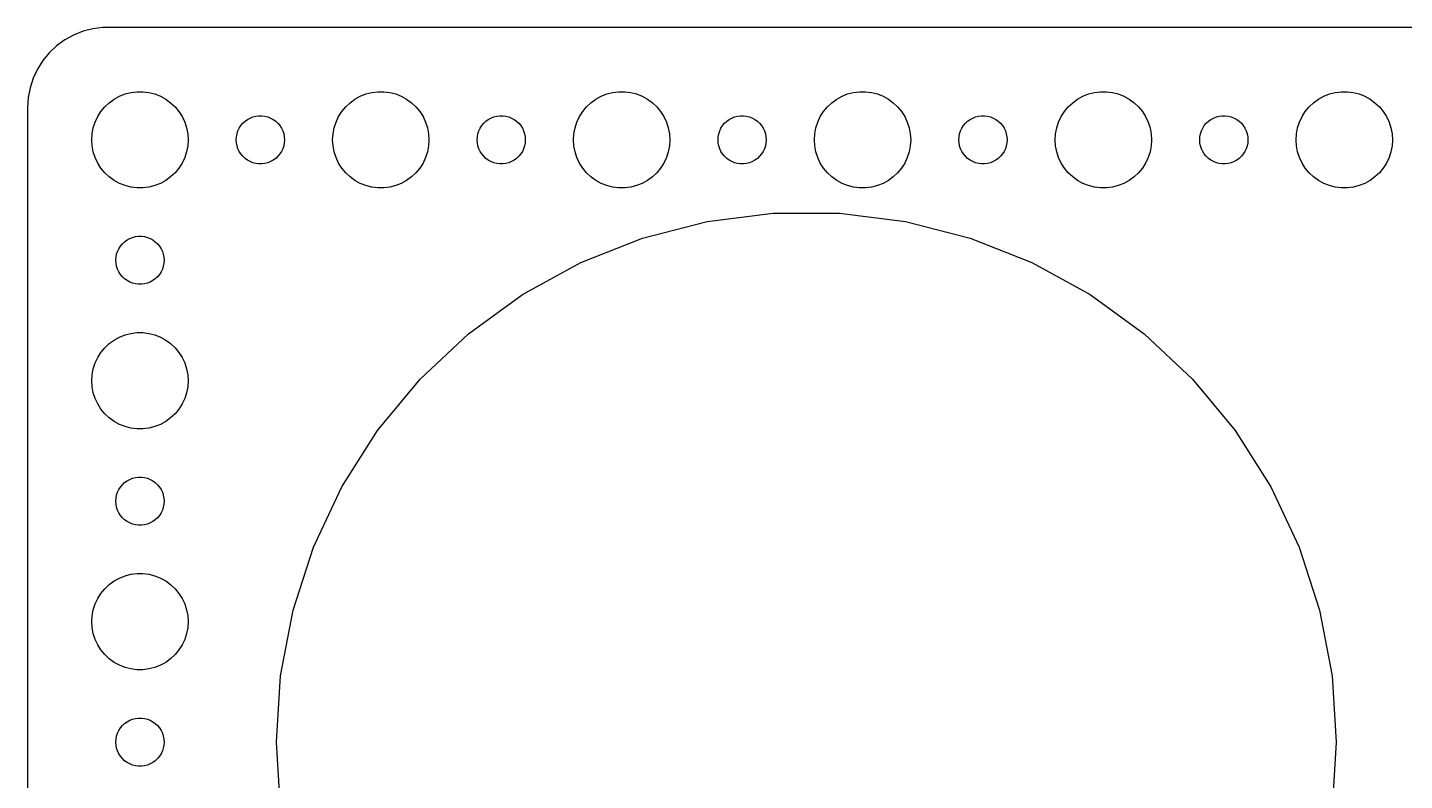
# Model space of a CAD drawing. Header units: metres. Extents: x -120 to 120, y -44 to 44.
# Drawn here: x -119.5 to -33.8, y -2.4 to 44.5 of the extents above; entities that cross this region are included whole.
import ezdxf

# ---------------------------------------------------------------- set-up
doc = ezdxf.new("R2010")
doc.units = ezdxf.units.M

msp = doc.modelspace()

# ---------------------------------------------------------------- linework, layer by layer
for p, q in [((-116.629, 44.0241), (-117.179, 43.7216)), ((-116.045, 44.2553), (-116.629, 44.0241)), ((-115.437, 44.4114), (-116.045, 44.2553)), ((-114.814, 44.4901), (-115.437, 44.4114)), ((114.814, 44.4901), (-114.814, 44.4901)), ((-118.145, 42.9227), (-118.545, 42.4389)), ((-117.687, 43.3526), (-118.145, 42.9227)), ((-117.179, 43.7216), (-117.687, 43.3526)), ((-118.545, 42.4389), (-118.882, 41.9088)), ((-119.149, 41.3406), (-119.343, 40.7434)), ((-118.882, 41.9088), (-119.149, 41.3406)), ((-119.343, 40.7434), (-119.461, 40.1267)), ((-113.777, 40.2145), (-113.427, 40.3532)), ((-113.427, 40.3532), (-113.062, 40.4469)), ((-113.062, 40.4469), (-112.688, 40.4941)), ((-112.688, 40.4941), (-112.312, 40.4941)), ((-112.312, 40.4941), (-111.938, 40.4469)), ((-111.938, 40.4469), (-111.573, 40.3532)), ((-111.573, 40.3532), (-111.223, 40.2145)), ((-98.7773, 40.2145), (-98.427, 40.3532)), ((-98.427, 40.3532), (-98.0621, 40.4469)), ((-98.0621, 40.4469), (-97.6884, 40.4941)), ((-97.6884, 40.4941), (-97.3116, 40.4941)), ((-97.3116, 40.4941), (-96.9379, 40.4469)), ((-96.9379, 40.4469), (-96.573, 40.3532)), ((-96.573, 40.3532), (-96.2227, 40.2145)), ((-83.7773, 40.2145), (-83.427, 40.3532)), ((-83.427, 40.3532), (-83.0621, 40.4469)), ((-83.0621, 40.4469), (-82.6884, 40.4941)), ((-82.6884, 40.4941), (-82.3116, 40.4941)), ((-82.3116, 40.4941), (-81.9379, 40.4469)), ((-81.9379, 40.4469), (-81.573, 40.3532)), ((-81.573, 40.3532), (-81.2227, 40.2145)), ((-68.7773, 40.2145), (-68.427, 40.3532)), ((-68.427, 40.3532), (-68.0621, 40.4469)), ((-68.0621, 40.4469), (-67.6884, 40.4941)), ((-67.6884, 40.4941), (-67.3116, 40.4941)), ((-67.3116, 40.4941), (-66.9379, 40.4469)), ((-66.9379, 40.4469), (-66.573, 40.3532)), ((-66.573, 40.3532), (-66.2227, 40.2145)), ((-53.7773, 40.2145), (-53.427, 40.3532)), ((-53.427, 40.3532), (-53.0621, 40.4469)), ((-53.0621, 40.4469), (-52.6884, 40.4941)), ((-52.6884, 40.4941), (-52.3116, 40.4941)), ((-52.3116, 40.4941), (-51.9379, 40.4469)), ((-51.9379, 40.4469), (-51.5729, 40.3532)), ((-51.5729, 40.3532), (-51.2227, 40.2145)), ((-38.7773, 40.2145), (-38.427, 40.3532)), ((-38.427, 40.3532), (-38.0621, 40.4469)), ((-38.0621, 40.4469), (-37.6884, 40.4941)), ((-37.6884, 40.4941), (-37.3116, 40.4941)), ((-37.3116, 40.4941), (-36.9379, 40.4469)), ((-36.9379, 40.4469), (-36.5729, 40.3532)), ((-36.5729, 40.3532), (-36.2227, 40.2145)), ((-119.461, 40.1267), (-119.5, 39.5)), ((-119.5, 39.5), (-119.5, -39.5)), ((-114.927, 39.2634), (-114.687, 39.5536)), ((-114.687, 39.5536), (-114.412, 39.8115)), ((-114.412, 39.8115), (-114.107, 40.033)), ((-114.107, 40.033), (-113.777, 40.2145)), ((-111.223, 40.2145), (-110.893, 40.033)), ((-110.893, 40.033), (-110.588, 39.8115)), ((-110.588, 39.8115), (-110.313, 39.5536)), ((-110.313, 39.5536), (-110.073, 39.2634)), ((-99.927, 39.2634), (-99.6869, 39.5536)), ((-99.6869, 39.5536), (-99.4123, 39.8115)), ((-99.4123, 39.8115), (-99.1075, 40.033)), ((-99.1075, 40.033), (-98.7773, 40.2145)), ((-96.2227, 40.2145), (-95.8925, 40.033)), ((-95.8925, 40.033), (-95.5877, 39.8115)), ((-95.5877, 39.8115), (-95.3131, 39.5536)), ((-95.3131, 39.5536), (-95.073, 39.2634)), ((-84.927, 39.2634), (-84.6869, 39.5536)), ((-84.6869, 39.5536), (-84.4123, 39.8115)), ((-84.4123, 39.8115), (-84.1075, 40.033)), ((-84.1075, 40.033), (-83.7773, 40.2145)), ((-81.2227, 40.2145), (-80.8925, 40.033)), ((-80.8925, 40.033), (-80.5877, 39.8115)), ((-80.5877, 39.8115), (-80.3131, 39.5536)), ((-80.3131, 39.5536), (-80.073, 39.2634)), ((-69.927, 39.2634), (-69.6869, 39.5536)), ((-69.6869, 39.5536), (-69.4123, 39.8115)), ((-69.4123, 39.8115), (-69.1075, 40.033)), ((-69.1075, 40.033), (-68.7773, 40.2145)), ((-66.2227, 40.2145), (-65.8925, 40.033)), ((-65.8925, 40.033), (-65.5877, 39.8115)), ((-65.5877, 39.8115), (-65.3131, 39.5536)), ((-65.3131, 39.5536), (-65.073, 39.2634)), ((-54.927, 39.2634), (-54.6869, 39.5536)), ((-54.6869, 39.5536), (-54.4123, 39.8115)), ((-54.4123, 39.8115), (-54.1075, 40.033)), ((-54.1075, 40.033), (-53.7773, 40.2145)), ((-51.2227, 40.2145), (-50.8925, 40.033)), ((-50.8925, 40.033), (-50.5877, 39.8115)), ((-50.5877, 39.8115), (-50.3131, 39.5536)), ((-50.3131, 39.5536), (-50.0729, 39.2634)), ((-39.927, 39.2634), (-39.6869, 39.5536)), ((-39.6869, 39.5536), (-39.4123, 39.8115)), ((-39.4123, 39.8115), (-39.1075, 40.033)), ((-39.1075, 40.033), (-38.7773, 40.2145)), ((-36.2227, 40.2145), (-35.8925, 40.033)), ((-35.8925, 40.033), (-35.5877, 39.8115)), ((-35.5877, 39.8115), (-35.3131, 39.5536)), ((-35.3131, 39.5536), (-35.0729, 39.2634)), ((-115.406, 38.2461), (-115.289, 38.6044)), ((-115.289, 38.6044), (-115.129, 38.9453)), ((-115.129, 38.9453), (-114.927, 39.2634)), ((-110.073, 39.2634), (-109.871, 38.9453)), ((-109.871, 38.9453), (-109.711, 38.6044)), ((-109.711, 38.6044), (-109.594, 38.2461)), ((-106.093, 38.5268), (-105.956, 38.6558)), ((-105.956, 38.6558), (-105.804, 38.7665)), ((-105.804, 38.7665), (-105.639, 38.8572)), ((-105.639, 38.8572), (-105.464, 38.9266)), ((-105.464, 38.9266), (-105.281, 38.9734)), ((-105.281, 38.9734), (-105.094, 38.997)), ((-105.094, 38.997), (-104.906, 38.997)), ((-104.906, 38.997), (-104.719, 38.9734)), ((-104.719, 38.9734), (-104.536, 38.9266)), ((-104.536, 38.9266), (-104.361, 38.8572)), ((-104.361, 38.8572), (-104.196, 38.7665)), ((-104.196, 38.7665), (-104.044, 38.6558)), ((-104.044, 38.6558), (-103.907, 38.5268)), ((-100.406, 38.2461), (-100.289, 38.6044)), ((-100.289, 38.6044), (-100.129, 38.9453)), ((-100.129, 38.9453), (-99.927, 39.2634)), ((-95.073, 39.2634), (-94.8711, 38.9453)), ((-94.8711, 38.9453), (-94.7107, 38.6044)), ((-94.7107, 38.6044), (-94.5943, 38.2461)), ((-91.0934, 38.5268), (-90.9561, 38.6558)), ((-90.9561, 38.6558), (-90.8037, 38.7665)), ((-90.8037, 38.7665), (-90.6387, 38.8572)), ((-90.6387, 38.8572), (-90.4635, 38.9266)), ((-90.4635, 38.9266), (-90.2811, 38.9734)), ((-90.2811, 38.9734), (-90.0942, 38.997)), ((-90.0942, 38.997), (-89.9058, 38.997)), ((-89.9058, 38.997), (-89.7189, 38.9734)), ((-89.7189, 38.9734), (-89.5365, 38.9266)), ((-89.5365, 38.9266), (-89.3613, 38.8572)), ((-89.3613, 38.8572), (-89.1963, 38.7665)), ((-89.1963, 38.7665), (-89.0439, 38.6558)), ((-89.0439, 38.6558), (-88.9065, 38.5268)), ((-85.4057, 38.2461), (-85.2893, 38.6044)), ((-85.2893, 38.6044), (-85.1289, 38.9453)), ((-85.1289, 38.9453), (-84.927, 39.2634)), ((-80.073, 39.2634), (-79.8711, 38.9453)), ((-79.8711, 38.9453), (-79.7107, 38.6044)), ((-79.7107, 38.6044), (-79.5943, 38.2461)), ((-76.0934, 38.5268), (-75.9561, 38.6558)), ((-75.9561, 38.6558), (-75.8037, 38.7665)), ((-75.8037, 38.7665), (-75.6387, 38.8572)), ((-75.6387, 38.8572), (-75.4635, 38.9266)), ((-75.4635, 38.9266), (-75.2811, 38.9734)), ((-75.2811, 38.9734), (-75.0942, 38.997)), ((-75.0942, 38.997), (-74.9058, 38.997)), ((-74.9058, 38.997), (-74.7189, 38.9734)), ((-74.7189, 38.9734), (-74.5365, 38.9266)), ((-74.5365, 38.9266), (-74.3613, 38.8572)), ((-74.3613, 38.8572), (-74.1963, 38.7665)), ((-74.1963, 38.7665), (-74.0439, 38.6558)), ((-74.0439, 38.6558), (-73.9065, 38.5268)), ((-70.4057, 38.2461), (-70.2893, 38.6044)), ((-70.2893, 38.6044), (-70.1289, 38.9453)), ((-70.1289, 38.9453), (-69.927, 39.2634)), ((-65.073, 39.2634), (-64.8711, 38.9453)), ((-64.8711, 38.9453), (-64.7107, 38.6044)), ((-64.7107, 38.6044), (-64.5943, 38.2461)), ((-61.0934, 38.5268), (-60.9561, 38.6558)), ((-60.9561, 38.6558), (-60.8037, 38.7665)), ((-60.8037, 38.7665), (-60.6387, 38.8572)), ((-60.6387, 38.8572), (-60.4635, 38.9266)), ((-60.4635, 38.9266), (-60.2811, 38.9734)), ((-60.2811, 38.9734), (-60.0942, 38.997)), ((-60.0942, 38.997), (-59.9058, 38.997)), ((-59.9058, 38.997), (-59.7189, 38.9734)), ((-59.7189, 38.9734), (-59.5365, 38.9266)), ((-59.5365, 38.9266), (-59.3613, 38.8572)), ((-59.3613, 38.8572), (-59.1963, 38.7665)), ((-59.1963, 38.7665), (-59.0439, 38.6558)), ((-59.0439, 38.6558), (-58.9065, 38.5268)), ((-55.4057, 38.2461), (-55.2893, 38.6044)), ((-55.2893, 38.6044), (-55.1289, 38.9453)), ((-55.1289, 38.9453), (-54.927, 39.2634)), ((-50.0729, 39.2634), (-49.8711, 38.9453)), ((-49.8711, 38.9453), (-49.7107, 38.6044)), ((-49.7107, 38.6044), (-49.5942, 38.2461)), ((-46.0934, 38.5268), (-45.9561, 38.6558)), ((-45.9561, 38.6558), (-45.8037, 38.7665)), ((-45.8037, 38.7665), (-45.6387, 38.8572)), ((-45.6387, 38.8572), (-45.4635, 38.9266)), ((-45.4635, 38.9266), (-45.2811, 38.9734)), ((-45.2811, 38.9734), (-45.0942, 38.997)), ((-45.0942, 38.997), (-44.9058, 38.997)), ((-44.9058, 38.997), (-44.7189, 38.9734)), ((-44.7189, 38.9734), (-44.5365, 38.9266)), ((-44.5365, 38.9266), (-44.3613, 38.8572)), ((-44.3613, 38.8572), (-44.1963, 38.7665)), ((-44.1963, 38.7665), (-44.0439, 38.6558)), ((-44.0439, 38.6558), (-43.9065, 38.5268)), ((-40.4057, 38.2461), (-40.2893, 38.6044)), ((-40.2893, 38.6044), (-40.1289, 38.9453)), ((-40.1289, 38.9453), (-39.927, 39.2634)), ((-35.0729, 39.2634), (-34.8711, 38.9453)), ((-34.8711, 38.9453), (-34.7107, 38.6044)), ((-34.7107, 38.6044), (-34.5942, 38.2461)), ((-115.5, 37.5), (-115.476, 37.876)), ((-115.476, 37.876), (-115.406, 38.2461)), ((-109.594, 38.2461), (-109.524, 37.876)), ((-109.524, 37.876), (-109.5, 37.5)), ((-106.488, 37.688), (-106.453, 37.873)), ((-106.453, 37.873), (-106.395, 38.0522)), ((-106.395, 38.0522), (-106.314, 38.2226)), ((-106.314, 38.2226), (-106.214, 38.3817)), ((-106.214, 38.3817), (-106.093, 38.5268)), ((-103.907, 38.5268), (-103.786, 38.3817)), ((-103.786, 38.3817), (-103.686, 38.2226)), ((-103.686, 38.2226), (-103.605, 38.0522)), ((-103.605, 38.0522), (-103.547, 37.873)), ((-103.547, 37.873), (-103.512, 37.688)), ((-100.5, 37.5), (-100.476, 37.876)), ((-100.476, 37.876), (-100.406, 38.2461)), ((-94.5943, 38.2461), (-94.5237, 37.876)), ((-94.5237, 37.876), (-94.5, 37.5)), ((-91.4882, 37.688), (-91.4529, 37.873)), ((-91.4529, 37.873), (-91.3947, 38.0522)), ((-91.3947, 38.0522), (-91.3145, 38.2226)), ((-91.3145, 38.2226), (-91.2135, 38.3817)), ((-91.2135, 38.3817), (-91.0934, 38.5268)), ((-88.9065, 38.5268), (-88.7865, 38.3817)), ((-88.7865, 38.3817), (-88.6855, 38.2226)), ((-88.6855, 38.2226), (-88.6053, 38.0522)), ((-88.6053, 38.0522), (-88.5471, 37.873)), ((-88.5471, 37.873), (-88.5118, 37.688)), ((-85.5, 37.5), (-85.4763, 37.876)), ((-85.4763, 37.876), (-85.4057, 38.2461)), ((-79.5943, 38.2461), (-79.5237, 37.876)), ((-79.5237, 37.876), (-79.5, 37.5)), ((-76.4882, 37.688), (-76.4529, 37.873)), ((-76.4529, 37.873), (-76.3947, 38.0522)), ((-76.3947, 38.0522), (-76.3145, 38.2226)), ((-76.3145, 38.2226), (-76.2135, 38.3817)), ((-76.2135, 38.3817), (-76.0934, 38.5268)), ((-73.9065, 38.5268), (-73.7865, 38.3817)), ((-73.7865, 38.3817), (-73.6855, 38.2226)), ((-73.6855, 38.2226), (-73.6053, 38.0522)), ((-73.6053, 38.0522), (-73.5471, 37.873)), ((-73.5471, 37.873), (-73.5118, 37.688)), ((-70.5, 37.5), (-70.4763, 37.876)), ((-70.4763, 37.876), (-70.4057, 38.2461)), ((-64.5943, 38.2461), (-64.5237, 37.876)), ((-64.5237, 37.876), (-64.5, 37.5)), ((-61.4882, 37.688), (-61.4529, 37.873)), ((-61.4529, 37.873), (-61.3947, 38.0522)), ((-61.3947, 38.0522), (-61.3145, 38.2226)), ((-61.3145, 38.2226), (-61.2135, 38.3817)), ((-61.2135, 38.3817), (-61.0934, 38.5268)), ((-58.9065, 38.5268), (-58.7865, 38.3817)), ((-58.7865, 38.3817), (-58.6855, 38.2226)), ((-58.6855, 38.2226), (-58.6053, 38.0522)), ((-58.6053, 38.0522), (-58.5471, 37.873)), ((-58.5471, 37.873), (-58.5118, 37.688)), ((-55.5, 37.5), (-55.4763, 37.876)), ((-55.4763, 37.876), (-55.4057, 38.2461)), ((-49.5942, 38.2461), (-49.5237, 37.876)), ((-49.5237, 37.876), (-49.5, 37.5)), ((-46.4882, 37.688), (-46.4529, 37.873)), ((-46.4529, 37.873), (-46.3947, 38.0522)), ((-46.3947, 38.0522), (-46.3145, 38.2226)), ((-46.3145, 38.2226), (-46.2135, 38.3817)), ((-46.2135, 38.3817), (-46.0934, 38.5268)), ((-43.9065, 38.5268), (-43.7865, 38.3817)), ((-43.7865, 38.3817), (-43.6855, 38.2226)), ((-43.6855, 38.2226), (-43.6053, 38.0522)), ((-43.6053, 38.0522), (-43.5471, 37.873)), ((-43.5471, 37.873), (-43.5118, 37.688)), ((-40.5, 37.5), (-40.4763, 37.876)), ((-40.4763, 37.876), (-40.4057, 38.2461)), ((-34.5942, 38.2461), (-34.5237, 37.876)), ((-34.5237, 37.876), (-34.5, 37.5)), ((-115.476, 37.124), (-115.5, 37.5)), ((-115.406, 36.7539), (-115.476, 37.124)), ((-109.524, 37.124), (-109.594, 36.7539)), ((-109.5, 37.5), (-109.524, 37.124)), ((-106.5, 37.5), (-106.488, 37.688)), ((-106.488, 37.312), (-106.5, 37.5)), ((-106.453, 37.127), (-106.488, 37.312)), ((-106.395, 36.9478), (-106.453, 37.127)), ((-106.314, 36.7774), (-106.395, 36.9478)), ((-103.605, 36.9478), (-103.686, 36.7774)), ((-103.547, 37.127), (-103.605, 36.9478)), ((-103.512, 37.312), (-103.547, 37.127)), ((-103.512, 37.688), (-103.5, 37.5)), ((-103.5, 37.5), (-103.512, 37.312)), ((-100.476, 37.124), (-100.5, 37.5)), ((-100.406, 36.7539), (-100.476, 37.124)), ((-94.5237, 37.124), (-94.5943, 36.7539)), ((-94.5, 37.5), (-94.5237, 37.124)), ((-91.5, 37.5), (-91.4882, 37.688)), ((-91.4882, 37.312), (-91.5, 37.5)), ((-91.4529, 37.127), (-91.4882, 37.312)), ((-91.3947, 36.9478), (-91.4529, 37.127)), ((-91.3145, 36.7774), (-91.3947, 36.9478)), ((-88.6053, 36.9478), (-88.6855, 36.7774)), ((-88.5471, 37.127), (-88.6053, 36.9478)), ((-88.5118, 37.312), (-88.5471, 37.127)), ((-88.5118, 37.688), (-88.5, 37.5)), ((-88.5, 37.5), (-88.5118, 37.312)), ((-85.4763, 37.124), (-85.5, 37.5)), ((-85.4057, 36.7539), (-85.4763, 37.124)), ((-79.5237, 37.124), (-79.5943, 36.7539)), ((-79.5, 37.5), (-79.5237, 37.124)), ((-76.5, 37.5), (-76.4882, 37.688)), ((-76.4882, 37.312), (-76.5, 37.5)), ((-76.4529, 37.127), (-76.4882, 37.312)), ((-76.3947, 36.9478), (-76.4529, 37.127)), ((-76.3145, 36.7774), (-76.3947, 36.9478)), ((-73.6053, 36.9478), (-73.6855, 36.7774)), ((-73.5471, 37.127), (-73.6053, 36.9478)), ((-73.5118, 37.312), (-73.5471, 37.127)), ((-73.5118, 37.688), (-73.5, 37.5)), ((-73.5, 37.5), (-73.5118, 37.312)), ((-70.4763, 37.124), (-70.5, 37.5)), ((-70.4057, 36.7539), (-70.4763, 37.124)), ((-64.5237, 37.124), (-64.5943, 36.7539)), ((-64.5, 37.5), (-64.5237, 37.124)), ((-61.5, 37.5), (-61.4882, 37.688)), ((-61.4882, 37.312), (-61.5, 37.5)), ((-61.4529, 37.127), (-61.4882, 37.312)), ((-61.3947, 36.9478), (-61.4529, 37.127)), ((-61.3145, 36.7774), (-61.3947, 36.9478)), ((-58.6053, 36.9478), (-58.6855, 36.7774)), ((-58.5471, 37.127), (-58.6053, 36.9478)), ((-58.5118, 37.312), (-58.5471, 37.127)), ((-58.5118, 37.688), (-58.5, 37.5)), ((-58.5, 37.5), (-58.5118, 37.312)), ((-55.4763, 37.124), (-55.5, 37.5)), ((-55.4057, 36.7539), (-55.4763, 37.124)), ((-49.5237, 37.124), (-49.5942, 36.7539)), ((-49.5, 37.5), (-49.5237, 37.124)), ((-46.5, 37.5), (-46.4882, 37.688)), ((-46.4882, 37.312), (-46.5, 37.5)), ((-46.4529, 37.127), (-46.4882, 37.312)), ((-46.3947, 36.9478), (-46.4529, 37.127)), ((-46.3145, 36.7774), (-46.3947, 36.9478)), ((-43.6053, 36.9478), (-43.6855, 36.7774)), ((-43.5471, 37.127), (-43.6053, 36.9478)), ((-43.5118, 37.312), (-43.5471, 37.127)), ((-43.5118, 37.688), (-43.5, 37.5)), ((-43.5, 37.5), (-43.5118, 37.312)), ((-40.4763, 37.124), (-40.5, 37.5)), ((-40.4057, 36.7539), (-40.4763, 37.124)), ((-34.5237, 37.124), (-34.5942, 36.7539)), ((-34.5, 37.5), (-34.5237, 37.124)), ((-115.289, 36.3956), (-115.406, 36.7539)), ((-115.129, 36.0547), (-115.289, 36.3956)), ((-114.927, 35.7366), (-115.129, 36.0547)), ((-109.871, 36.0547), (-110.073, 35.7366)), ((-109.711, 36.3956), (-109.871, 36.0547)), ((-109.594, 36.7539), (-109.711, 36.3956)), ((-106.214, 36.6183), (-106.314, 36.7774)), ((-106.093, 36.4732), (-106.214, 36.6183)), ((-105.956, 36.3442), (-106.093, 36.4732)), ((-105.804, 36.2335), (-105.956, 36.3442)), ((-105.639, 36.1428), (-105.804, 36.2335)), ((-105.464, 36.0734), (-105.639, 36.1428)), ((-105.281, 36.0266), (-105.464, 36.0734)), ((-105.094, 36.003), (-105.281, 36.0266)), ((-104.719, 36.0266), (-104.906, 36.003)), ((-104.536, 36.0734), (-104.719, 36.0266)), ((-104.361, 36.1428), (-104.536, 36.0734)), ((-104.196, 36.2335), (-104.361, 36.1428)), ((-104.044, 36.3442), (-104.196, 36.2335)), ((-103.907, 36.4732), (-104.044, 36.3442)), ((-103.786, 36.6183), (-103.907, 36.4732)), ((-103.686, 36.7774), (-103.786, 36.6183)), ((-100.289, 36.3956), (-100.406, 36.7539)), ((-100.129, 36.0547), (-100.289, 36.3956)), ((-99.927, 35.7366), (-100.129, 36.0547)), ((-94.8711, 36.0547), (-95.073, 35.7366)), ((-94.7107, 36.3956), (-94.8711, 36.0547)), ((-94.5943, 36.7539), (-94.7107, 36.3956)), ((-91.2135, 36.6183), (-91.3145, 36.7774)), ((-91.0934, 36.4732), (-91.2135, 36.6183)), ((-90.9561, 36.3442), (-91.0934, 36.4732)), ((-90.8037, 36.2335), (-90.9561, 36.3442)), ((-90.6387, 36.1428), (-90.8037, 36.2335)), ((-90.4635, 36.0734), (-90.6387, 36.1428)), ((-90.2811, 36.0266), (-90.4635, 36.0734)), ((-90.0942, 36.003), (-90.2811, 36.0266)), ((-89.7189, 36.0266), (-89.9058, 36.003)), ((-89.5365, 36.0734), (-89.7189, 36.0266)), ((-89.3613, 36.1428), (-89.5365, 36.0734)), ((-89.1963, 36.2335), (-89.3613, 36.1428)), ((-89.0439, 36.3442), (-89.1963, 36.2335)), ((-88.9065, 36.4732), (-89.0439, 36.3442)), ((-88.7865, 36.6183), (-88.9065, 36.4732)), ((-88.6855, 36.7774), (-88.7865, 36.6183)), ((-85.2893, 36.3956), (-85.4057, 36.7539)), ((-85.1289, 36.0547), (-85.2893, 36.3956)), ((-84.927, 35.7366), (-85.1289, 36.0547)), ((-79.8711, 36.0547), (-80.073, 35.7366)), ((-79.7107, 36.3956), (-79.8711, 36.0547)), ((-79.5943, 36.7539), (-79.7107, 36.3956)), ((-76.2135, 36.6183), (-76.3145, 36.7774)), ((-76.0934, 36.4732), (-76.2135, 36.6183)), ((-75.9561, 36.3442), (-76.0934, 36.4732)), ((-75.8037, 36.2335), (-75.9561, 36.3442)), ((-75.6387, 36.1428), (-75.8037, 36.2335)), ((-75.4635, 36.0734), (-75.6387, 36.1428)), ((-75.2811, 36.0266), (-75.4635, 36.0734)), ((-75.0942, 36.003), (-75.2811, 36.0266)), ((-74.7189, 36.0266), (-74.9058, 36.003)), ((-74.5365, 36.0734), (-74.7189, 36.0266)), ((-74.3613, 36.1428), (-74.5365, 36.0734)), ((-74.1963, 36.2335), (-74.3613, 36.1428)), ((-74.0439, 36.3442), (-74.1963, 36.2335)), ((-73.9065, 36.4732), (-74.0439, 36.3442)), ((-73.7865, 36.6183), (-73.9065, 36.4732)), ((-73.6855, 36.7774), (-73.7865, 36.6183)), ((-70.2893, 36.3956), (-70.4057, 36.7539)), ((-70.1289, 36.0547), (-70.2893, 36.3956)), ((-69.927, 35.7366), (-70.1289, 36.0547)), ((-64.8711, 36.0547), (-65.073, 35.7366)), ((-64.7107, 36.3956), (-64.8711, 36.0547)), ((-64.5943, 36.7539), (-64.7107, 36.3956)), ((-61.2135, 36.6183), (-61.3145, 36.7774)), ((-61.0934, 36.4732), (-61.2135, 36.6183)), ((-60.9561, 36.3442), (-61.0934, 36.4732)), ((-60.8037, 36.2335), (-60.9561, 36.3442)), ((-60.6387, 36.1428), (-60.8037, 36.2335)), ((-60.4635, 36.0734), (-60.6387, 36.1428)), ((-60.2811, 36.0266), (-60.4635, 36.0734)), ((-60.0942, 36.003), (-60.2811, 36.0266)), ((-59.7189, 36.0266), (-59.9058, 36.003)), ((-59.5365, 36.0734), (-59.7189, 36.0266)), ((-59.3613, 36.1428), (-59.5365, 36.0734)), ((-59.1963, 36.2335), (-59.3613, 36.1428)), ((-59.0439, 36.3442), (-59.1963, 36.2335)), ((-58.9065, 36.4732), (-59.0439, 36.3442)), ((-58.7865, 36.6183), (-58.9065, 36.4732)), ((-58.6855, 36.7774), (-58.7865, 36.6183)), ((-55.2893, 36.3956), (-55.4057, 36.7539)), ((-55.1289, 36.0547), (-55.2893, 36.3956)), ((-54.927, 35.7366), (-55.1289, 36.0547)), ((-49.8711, 36.0547), (-50.0729, 35.7366)), ((-49.7107, 36.3956), (-49.8711, 36.0547)), ((-49.5942, 36.7539), (-49.7107, 36.3956)), ((-46.2135, 36.6183), (-46.3145, 36.7774)), ((-46.0934, 36.4732), (-46.2135, 36.6183)), ((-45.9561, 36.3442), (-46.0934, 36.4732)), ((-45.8037, 36.2335), (-45.9561, 36.3442)), ((-45.6387, 36.1428), (-45.8037, 36.2335)), ((-45.4635, 36.0734), (-45.6387, 36.1428)), ((-45.2811, 36.0266), (-45.4635, 36.0734)), ((-45.0942, 36.003), (-45.2811, 36.0266)), ((-44.7189, 36.0266), (-44.9058, 36.003)), ((-44.5365, 36.0734), (-44.7189, 36.0266)), ((-44.3613, 36.1428), (-44.5365, 36.0734)), ((-44.1963, 36.2335), (-44.3613, 36.1428)), ((-44.0439, 36.3442), (-44.1963, 36.2335)), ((-43.9065, 36.4732), (-44.0439, 36.3442)), ((-43.7865, 36.6183), (-43.9065, 36.4732)), ((-43.6855, 36.7774), (-43.7865, 36.6183)), ((-40.2893, 36.3956), (-40.4057, 36.7539)), ((-40.1289, 36.0547), (-40.2893, 36.3956)), ((-39.927, 35.7366), (-40.1289, 36.0547)), ((-34.8711, 36.0547), (-35.0729, 35.7366)), ((-34.7107, 36.3956), (-34.8711, 36.0547)), ((-34.5942, 36.7539), (-34.7107, 36.3956)), ((-114.687, 35.4464), (-114.927, 35.7366)), ((-114.412, 35.1885), (-114.687, 35.4464)), ((-114.107, 34.967), (-114.412, 35.1885)), ((-110.588, 35.1885), (-110.893, 34.967)), ((-110.313, 35.4464), (-110.588, 35.1885)), ((-110.073, 35.7366), (-110.313, 35.4464)), ((-104.906, 36.003), (-105.094, 36.003)), ((-99.6869, 35.4464), (-99.927, 35.7366)), ((-99.4123, 35.1885), (-99.6869, 35.4464)), ((-99.1075, 34.967), (-99.4123, 35.1885)), ((-95.5877, 35.1885), (-95.8925, 34.967)), ((-95.3131, 35.4464), (-95.5877, 35.1885)), ((-95.073, 35.7366), (-95.3131, 35.4464)), ((-89.9058, 36.003), (-90.0942, 36.003)), ((-84.6869, 35.4464), (-84.927, 35.7366)), ((-84.4123, 35.1885), (-84.6869, 35.4464)), ((-84.1075, 34.967), (-84.4123, 35.1885)), ((-80.5877, 35.1885), (-80.8925, 34.967)), ((-80.3131, 35.4464), (-80.5877, 35.1885)), ((-80.073, 35.7366), (-80.3131, 35.4464)), ((-74.9058, 36.003), (-75.0942, 36.003)), ((-69.6869, 35.4464), (-69.927, 35.7366)), ((-69.4123, 35.1885), (-69.6869, 35.4464)), ((-69.1075, 34.967), (-69.4123, 35.1885)), ((-65.5877, 35.1885), (-65.8925, 34.967)), ((-65.3131, 35.4464), (-65.5877, 35.1885)), ((-65.073, 35.7366), (-65.3131, 35.4464)), ((-59.9058, 36.003), (-60.0942, 36.003)), ((-54.6869, 35.4464), (-54.927, 35.7366)), ((-54.4123, 35.1885), (-54.6869, 35.4464)), ((-54.1075, 34.967), (-54.4123, 35.1885)), ((-50.5877, 35.1885), (-50.8925, 34.967)), ((-50.3131, 35.4464), (-50.5877, 35.1885)), ((-50.0729, 35.7366), (-50.3131, 35.4464)), ((-44.9058, 36.003), (-45.0942, 36.003)), ((-39.6869, 35.4464), (-39.927, 35.7366)), ((-39.4123, 35.1885), (-39.6869, 35.4464)), ((-39.1075, 34.967), (-39.4123, 35.1885)), ((-35.5877, 35.1885), (-35.8925, 34.967)), ((-35.3131, 35.4464), (-35.5877, 35.1885)), ((-35.0729, 35.7366), (-35.3131, 35.4464)), ((-113.777, 34.7855), (-114.107, 34.967)), ((-113.427, 34.6468), (-113.777, 34.7855)), ((-113.062, 34.5531), (-113.427, 34.6468)), ((-112.688, 34.5059), (-113.062, 34.5531)), ((-112.312, 34.5059), (-112.688, 34.5059)), ((-111.938, 34.5531), (-112.312, 34.5059)), ((-111.573, 34.6468), (-111.938, 34.5531)), ((-111.223, 34.7855), (-111.573, 34.6468)), ((-110.893, 34.967), (-111.223, 34.7855)), ((-98.7773, 34.7855), (-99.1075, 34.967)), ((-98.427, 34.6468), (-98.7773, 34.7855)), ((-98.0621, 34.5531), (-98.427, 34.6468)), ((-97.6884, 34.5059), (-98.0621, 34.5531)), ((-97.3116, 34.5059), (-97.6884, 34.5059)), ((-96.9379, 34.5531), (-97.3116, 34.5059)), ((-96.573, 34.6468), (-96.9379, 34.5531)), ((-96.2227, 34.7855), (-96.573, 34.6468)), ((-95.8925, 34.967), (-96.2227, 34.7855)), ((-83.7773, 34.7855), (-84.1075, 34.967)), ((-83.427, 34.6468), (-83.7773, 34.7855)), ((-83.0621, 34.5531), (-83.427, 34.6468)), ((-82.6884, 34.5059), (-83.0621, 34.5531)), ((-82.3116, 34.5059), (-82.6884, 34.5059)), ((-81.9379, 34.5531), (-82.3116, 34.5059)), ((-81.573, 34.6468), (-81.9379, 34.5531)), ((-81.2227, 34.7855), (-81.573, 34.6468)), ((-80.8925, 34.967), (-81.2227, 34.7855)), ((-68.7773, 34.7855), (-69.1075, 34.967)), ((-68.427, 34.6468), (-68.7773, 34.7855)), ((-68.0621, 34.5531), (-68.427, 34.6468)), ((-67.6884, 34.5059), (-68.0621, 34.5531)), ((-67.3116, 34.5059), (-67.6884, 34.5059)), ((-66.9379, 34.5531), (-67.3116, 34.5059)), ((-66.573, 34.6468), (-66.9379, 34.5531)), ((-66.2227, 34.7855), (-66.573, 34.6468)), ((-65.8925, 34.967), (-66.2227, 34.7855)), ((-53.7773, 34.7855), (-54.1075, 34.967)), ((-53.427, 34.6468), (-53.7773, 34.7855)), ((-53.0621, 34.5531), (-53.427, 34.6468)), ((-52.6884, 34.5059), (-53.0621, 34.5531)), ((-52.3116, 34.5059), (-52.6884, 34.5059)), ((-51.9379, 34.5531), (-52.3116, 34.5059)), ((-51.5729, 34.6468), (-51.9379, 34.5531)), ((-51.2227, 34.7855), (-51.5729, 34.6468)), ((-50.8925, 34.967), (-51.2227, 34.7855)), ((-38.7773, 34.7855), (-39.1075, 34.967)), ((-38.427, 34.6468), (-38.7773, 34.7855)), ((-38.0621, 34.5531), (-38.427, 34.6468)), ((-37.6884, 34.5059), (-38.0621, 34.5531)), ((-37.3116, 34.5059), (-37.6884, 34.5059)), ((-36.9379, 34.5531), (-37.3116, 34.5059)), ((-36.5729, 34.6468), (-36.9379, 34.5531)), ((-36.2227, 34.7855), (-36.5729, 34.6468)), ((-35.8925, 34.967), (-36.2227, 34.7855)), ((-77.1836, 32.4155), (-73.0721, 32.9349)), ((-73.0721, 32.9349), (-68.9279, 32.9349)), ((-68.9279, 32.9349), (-64.8164, 32.4155)), ((-81.1976, 31.3849), (-77.1836, 32.4155)), ((-64.8164, 32.4155), (-60.8024, 31.3849)), ((-113.814, 30.7226), (-113.714, 30.8817)), ((-113.714, 30.8817), (-113.593, 31.0268)), ((-113.593, 31.0268), (-113.456, 31.1558)), ((-113.456, 31.1558), (-113.304, 31.2665)), ((-113.304, 31.2665), (-113.139, 31.3572)), ((-113.139, 31.3572), (-112.964, 31.4266)), ((-112.964, 31.4266), (-112.781, 31.4734)), ((-112.781, 31.4734), (-112.594, 31.497)), ((-112.594, 31.497), (-112.406, 31.497)), ((-112.406, 31.497), (-112.219, 31.4734)), ((-112.219, 31.4734), (-112.036, 31.4266)), ((-112.036, 31.4266), (-111.861, 31.3572)), ((-111.861, 31.3572), (-111.696, 31.2665)), ((-111.696, 31.2665), (-111.544, 31.1558)), ((-111.544, 31.1558), (-111.407, 31.0268)), ((-111.407, 31.0268), (-111.286, 30.8817)), ((-111.286, 30.8817), (-111.186, 30.7226)), ((-85.0507, 29.8593), (-81.1976, 31.3849)), ((-60.8024, 31.3849), (-56.9493, 29.8593)), ((-114, 30), (-113.988, 30.188)), ((-113.988, 30.188), (-113.953, 30.373)), ((-113.953, 30.373), (-113.895, 30.5522)), ((-113.895, 30.5522), (-113.814, 30.7226)), ((-111.186, 30.7226), (-111.105, 30.5522)), ((-111.105, 30.5522), (-111.047, 30.373)), ((-111.047, 30.373), (-111.012, 30.188)), ((-111.012, 30.188), (-111, 30)), ((-113.988, 29.812), (-114, 30)), ((-113.953, 29.627), (-113.988, 29.812)), ((-113.895, 29.4478), (-113.953, 29.627)), ((-113.814, 29.2774), (-113.895, 29.4478)), ((-113.714, 29.1183), (-113.814, 29.2774)), ((-111.186, 29.2774), (-111.286, 29.1183)), ((-111.105, 29.4478), (-111.186, 29.2774)), ((-111.047, 29.627), (-111.105, 29.4478)), ((-111.012, 29.812), (-111.047, 29.627)), ((-111, 30), (-111.012, 29.812)), ((-88.6823, 27.8628), (-85.0507, 29.8593)), ((-56.9493, 29.8593), (-53.3177, 27.8628)), ((-113.593, 28.9732), (-113.714, 29.1183)), ((-113.456, 28.8442), (-113.593, 28.9732)), ((-113.304, 28.7335), (-113.456, 28.8442)), ((-113.139, 28.6427), (-113.304, 28.7335)), ((-112.964, 28.5734), (-113.139, 28.6427)), ((-112.781, 28.5266), (-112.964, 28.5734)), ((-112.594, 28.503), (-112.781, 28.5266)), ((-112.406, 28.503), (-112.594, 28.503)), ((-112.219, 28.5266), (-112.406, 28.503)), ((-112.036, 28.5734), (-112.219, 28.5266)), ((-111.861, 28.6427), (-112.036, 28.5734)), ((-111.696, 28.7335), (-111.861, 28.6427)), ((-111.544, 28.8442), (-111.696, 28.7335)), ((-111.407, 28.9732), (-111.544, 28.8442)), ((-111.286, 29.1183), (-111.407, 28.9732)), ((-92.035, 25.4269), (-88.6823, 27.8628)), ((-53.3177, 27.8628), (-49.965, 25.4269)), ((-114.412, 24.8115), (-114.107, 25.033)), ((-114.107, 25.033), (-113.777, 25.2145)), ((-113.777, 25.2145), (-113.427, 25.3532)), ((-113.427, 25.3532), (-113.062, 25.4469)), ((-113.062, 25.4469), (-112.688, 25.4941)), ((-112.688, 25.4941), (-112.312, 25.4941)), ((-112.312, 25.4941), (-111.938, 25.4469)), ((-111.938, 25.4469), (-111.573, 25.3532)), ((-111.573, 25.3532), (-111.223, 25.2145)), ((-111.223, 25.2145), (-110.893, 25.033)), ((-110.893, 25.033), (-110.588, 24.8115)), ((-95.056, 22.59), (-92.035, 25.4269)), ((-49.965, 25.4269), (-46.944, 22.59)), ((-115.129, 23.9453), (-114.927, 24.2634)), ((-114.927, 24.2634), (-114.687, 24.5536)), ((-114.687, 24.5536), (-114.412, 24.8115)), ((-110.588, 24.8115), (-110.313, 24.5536)), ((-110.313, 24.5536), (-110.073, 24.2634)), ((-110.073, 24.2634), (-109.871, 23.9453)), ((-115.476, 22.876), (-115.406, 23.2461)), ((-115.406, 23.2461), (-115.289, 23.6044)), ((-115.289, 23.6044), (-115.129, 23.9453)), ((-109.871, 23.9453), (-109.711, 23.6044)), ((-109.711, 23.6044), (-109.594, 23.2461)), ((-109.594, 23.2461), (-109.524, 22.876)), ((-115.5, 22.5), (-115.476, 22.876)), ((-115.476, 22.124), (-115.5, 22.5)), ((-109.524, 22.876), (-109.5, 22.5)), ((-109.5, 22.5), (-109.524, 22.124)), ((-97.6976, 19.3969), (-95.056, 22.59)), ((-46.944, 22.59), (-44.3024, 19.3969)), ((-115.406, 21.7539), (-115.476, 22.124)), ((-115.289, 21.3956), (-115.406, 21.7539)), ((-109.594, 21.7539), (-109.711, 21.3956)), ((-109.524, 22.124), (-109.594, 21.7539)), ((-115.129, 21.0547), (-115.289, 21.3956)), ((-114.927, 20.7366), (-115.129, 21.0547)), ((-114.687, 20.4464), (-114.927, 20.7366)), ((-110.073, 20.7366), (-110.313, 20.4464)), ((-109.871, 21.0547), (-110.073, 20.7366)), ((-109.711, 21.3956), (-109.871, 21.0547)), ((-114.412, 20.1884), (-114.687, 20.4464)), ((-114.107, 19.967), (-114.412, 20.1884)), ((-113.777, 19.7855), (-114.107, 19.967)), ((-113.427, 19.6468), (-113.777, 19.7855)), ((-111.223, 19.7855), (-111.573, 19.6468)), ((-110.893, 19.967), (-111.223, 19.7855)), ((-110.588, 20.1884), (-110.893, 19.967)), ((-110.313, 20.4464), (-110.588, 20.1884)), ((-113.062, 19.5531), (-113.427, 19.6468)), ((-112.688, 19.5059), (-113.062, 19.5531)), ((-112.312, 19.5059), (-112.688, 19.5059)), ((-111.938, 19.5531), (-112.312, 19.5059)), ((-111.573, 19.6468), (-111.938, 19.5531)), ((-99.9181, 15.8979), (-97.6976, 19.3969)), ((-44.3024, 19.3969), (-42.0819, 15.8979)), ((-113.304, 16.2665), (-113.139, 16.3572)), ((-113.139, 16.3572), (-112.964, 16.4266)), ((-112.964, 16.4266), (-112.781, 16.4734)), ((-112.781, 16.4734), (-112.594, 16.497)), ((-112.594, 16.497), (-112.406, 16.497)), ((-112.406, 16.497), (-112.219, 16.4734)), ((-112.219, 16.4734), (-112.036, 16.4266)), ((-112.036, 16.4266), (-111.861, 16.3572)), ((-111.861, 16.3572), (-111.696, 16.2665)), ((-113.953, 15.373), (-113.895, 15.5522)), ((-113.895, 15.5522), (-113.814, 15.7226)), ((-113.814, 15.7226), (-113.714, 15.8817)), ((-113.714, 15.8817), (-113.593, 16.0268)), ((-113.593, 16.0268), (-113.456, 16.1558)), ((-113.456, 16.1558), (-113.304, 16.2665)), ((-111.696, 16.2665), (-111.544, 16.1558)), ((-111.544, 16.1558), (-111.407, 16.0268)), ((-111.407, 16.0268), (-111.286, 15.8817)), ((-111.286, 15.8817), (-111.186, 15.7226)), ((-111.186, 15.7226), (-111.105, 15.5522)), ((-111.105, 15.5522), (-111.047, 15.373)), ((-101.683, 12.1481), (-99.9181, 15.8979)), ((-42.0819, 15.8979), (-40.3174, 12.1481)), ((-114, 15), (-113.988, 15.188)), ((-113.988, 14.812), (-114, 15)), ((-113.988, 15.188), (-113.953, 15.373)), ((-113.953, 14.627), (-113.988, 14.812)), ((-113.895, 14.4478), (-113.953, 14.627)), ((-111.047, 14.627), (-111.105, 14.4478)), ((-111.047, 15.373), (-111.012, 15.188)), ((-111.012, 14.812), (-111.047, 14.627)), ((-111.012, 15.188), (-111, 15)), ((-111, 15), (-111.012, 14.812)), ((-113.814, 14.2774), (-113.895, 14.4478)), ((-113.714, 14.1183), (-113.814, 14.2774)), ((-113.593, 13.9732), (-113.714, 14.1183)), ((-113.456, 13.8442), (-113.593, 13.9732)), ((-113.304, 13.7335), (-113.456, 13.8442)), ((-113.139, 13.6427), (-113.304, 13.7335)), ((-111.696, 13.7335), (-111.861, 13.6427)), ((-111.544, 13.8442), (-111.696, 13.7335)), ((-111.407, 13.9732), (-111.544, 13.8442)), ((-111.286, 14.1183), (-111.407, 13.9732)), ((-111.186, 14.2774), (-111.286, 14.1183)), ((-111.105, 14.4478), (-111.186, 14.2774)), ((-112.964, 13.5734), (-113.139, 13.6427)), ((-112.781, 13.5266), (-112.964, 13.5734)), ((-112.594, 13.5029), (-112.781, 13.5266)), ((-112.406, 13.5029), (-112.594, 13.5029)), ((-112.219, 13.5266), (-112.406, 13.5029)), ((-112.036, 13.5734), (-112.219, 13.5266)), ((-111.861, 13.6427), (-112.036, 13.5734)), ((-102.963, 8.20676), (-101.683, 12.1481)), ((-40.3174, 12.1481), (-39.0367, 8.20676)), ((-113.777, 10.2145), (-113.427, 10.3532)), ((-113.427, 10.3532), (-113.062, 10.4469)), ((-113.062, 10.4469), (-112.688, 10.4941)), ((-112.688, 10.4941), (-112.312, 10.4941)), ((-112.312, 10.4941), (-111.938, 10.4469)), ((-111.938, 10.4469), (-111.573, 10.3532)), ((-111.573, 10.3532), (-111.223, 10.2145)), ((-114.927, 9.26335), (-114.687, 9.55363)), ((-114.687, 9.55363), (-114.412, 9.81154)), ((-114.412, 9.81154), (-114.107, 10.033)), ((-114.107, 10.033), (-113.777, 10.2145)), ((-111.223, 10.2145), (-110.893, 10.033)), ((-110.893, 10.033), (-110.588, 9.81154)), ((-110.588, 9.81154), (-110.313, 9.55363)), ((-110.313, 9.55363), (-110.073, 9.26335)), ((-115.406, 8.24606), (-115.289, 8.60437)), ((-115.289, 8.60437), (-115.129, 8.94525)), ((-115.129, 8.94525), (-114.927, 9.26335)), ((-110.073, 9.26335), (-109.871, 8.94525)), ((-109.871, 8.94525), (-109.711, 8.60437)), ((-109.711, 8.60437), (-109.594, 8.24606)), ((-115.5, 7.5), (-115.476, 7.87599)), ((-115.476, 7.87599), (-115.406, 8.24606)), ((-109.594, 8.24606), (-109.524, 7.87599)), ((-109.524, 7.87599), (-109.5, 7.5)), ((-103.74, 4.13599), (-102.963, 8.20676)), ((-39.0367, 8.20676), (-38.2602, 4.13599)), ((-115.476, 7.12399), (-115.5, 7.5)), ((-115.406, 6.75392), (-115.476, 7.12399)), ((-109.524, 7.12399), (-109.594, 6.75392)), ((-109.5, 7.5), (-109.524, 7.12399)), ((-115.289, 6.39561), (-115.406, 6.75392)), ((-115.129, 6.05473), (-115.289, 6.39561)), ((-114.927, 5.73663), (-115.129, 6.05473)), ((-109.871, 6.05473), (-110.073, 5.73663)), ((-109.711, 6.39561), (-109.871, 6.05473)), ((-109.594, 6.75392), (-109.711, 6.39561)), ((-114.687, 5.44635), (-114.927, 5.73663)), ((-114.412, 5.18845), (-114.687, 5.44635)), ((-114.107, 4.96701), (-114.412, 5.18845)), ((-110.588, 5.18845), (-110.893, 4.96701)), ((-110.313, 5.44635), (-110.588, 5.18845)), ((-110.073, 5.73663), (-110.313, 5.44635)), ((-113.777, 4.78551), (-114.107, 4.96701)), ((-113.427, 4.64682), (-113.777, 4.78551)), ((-113.062, 4.55313), (-113.427, 4.64682)), ((-112.688, 4.50591), (-113.062, 4.55313)), ((-112.312, 4.50591), (-112.688, 4.50591)), ((-111.938, 4.55313), (-112.312, 4.50591)), ((-111.573, 4.64682), (-111.938, 4.55313)), ((-111.223, 4.78551), (-111.573, 4.64682)), ((-110.893, 4.96701), (-111.223, 4.78551)), ((-104, 0), (-103.74, 4.13599)), ((-38.2602, 4.13599), (-38, 0)), ((-113.814, 0.72263), (-113.714, 0.88167)), ((-113.714, 0.88167), (-113.593, 1.02681)), ((-113.593, 1.02681), (-113.456, 1.15576)), ((-113.456, 1.15576), (-113.304, 1.26648)), ((-113.304, 1.26648), (-113.139, 1.35724)), ((-113.139, 1.35724), (-112.964, 1.42657)), ((-112.964, 1.42657), (-112.781, 1.47342)), ((-112.781, 1.47342), (-112.594, 1.49704)), ((-112.594, 1.49704), (-112.406, 1.49704)), ((-112.406, 1.49704), (-112.219, 1.47342)), ((-112.219, 1.47342), (-112.036, 1.42657)), ((-112.036, 1.42657), (-111.861, 1.35724)), ((-111.861, 1.35724), (-111.696, 1.26648)), ((-111.696, 1.26648), (-111.544, 1.15576)), ((-111.544, 1.15576), (-111.407, 1.02681)), ((-111.407, 1.02681), (-111.286, 0.88167)), ((-111.286, 0.88167), (-111.186, 0.72263)), ((-114, 0), (-113.988, 0.18799)), ((-113.988, -0.18799), (-114, 0)), ((-113.988, 0.18799), (-113.953, 0.37303)), ((-113.953, 0.37303), (-113.895, 0.55219)), ((-113.895, 0.55219), (-113.814, 0.72263)), ((-111.186, 0.72263), (-111.105, 0.55219)), ((-111.105, 0.55219), (-111.047, 0.37303)), ((-111.047, 0.37303), (-111.012, 0.18799)), ((-111.012, 0.18799), (-111, 0)), ((-111, 0), (-111.012, -0.18799)), ((-103.74, -4.13599), (-104, 0)), ((-38, 0), (-38.2602, -4.13599)), ((-113.953, -0.37303), (-113.988, -0.18799)), ((-113.895, -0.55219), (-113.953, -0.37303)), ((-113.814, -0.72263), (-113.895, -0.55219)), ((-113.714, -0.88167), (-113.814, -0.72263)), ((-111.186, -0.72263), (-111.286, -0.88167)), ((-111.105, -0.55219), (-111.186, -0.72263)), ((-111.047, -0.37303), (-111.105, -0.55219)), ((-111.012, -0.18799), (-111.047, -0.37303)), ((-113.593, -1.02681), (-113.714, -0.88167)), ((-113.456, -1.15576), (-113.593, -1.02681)), ((-113.304, -1.26648), (-113.456, -1.15576)), ((-113.139, -1.35724), (-113.304, -1.26648)), ((-112.964, -1.42657), (-113.139, -1.35724)), ((-112.781, -1.47342), (-112.964, -1.42657)), ((-112.594, -1.49704), (-112.781, -1.47342)), ((-112.406, -1.49704), (-112.594, -1.49704)), ((-112.219, -1.47342), (-112.406, -1.49704)), ((-112.036, -1.42657), (-112.219, -1.47342)), ((-111.861, -1.35724), (-112.036, -1.42657)), ((-111.696, -1.26648), (-111.861, -1.35724)), ((-111.544, -1.15576), (-111.696, -1.26648)), ((-111.407, -1.02681), (-111.544, -1.15576)), ((-111.286, -0.88167), (-111.407, -1.02681))]:
    msp.add_line(p, q)

doc.saveas('drawing.dxf')
